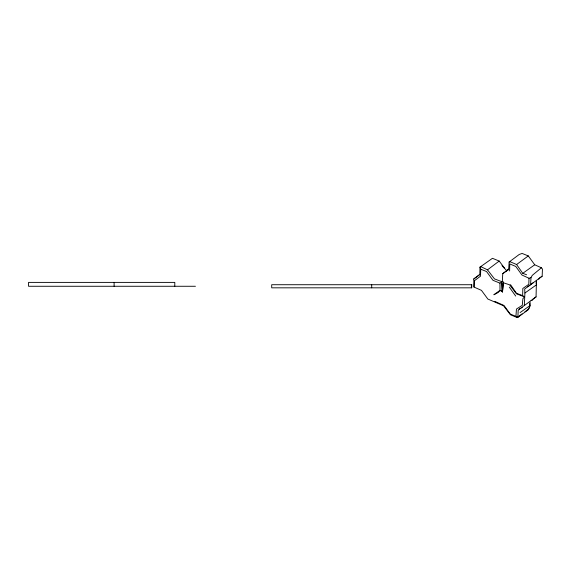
<?xml version="1.0" encoding="UTF-8"?>
<svg xmlns="http://www.w3.org/2000/svg" width="571" height="571" viewBox="0 0 571 571"><rect width="100%" height="100%" fill="white"/><g stroke="black" fill="none" stroke-linecap="round" stroke-linejoin="round"><path stroke-width="0.86" d="M530.095 302.102L529.781 306.748L528.482 309.589L517.897 317.298L517.162 317.562L510.46 314.749L503.501 305.763L487.841 299.033L481.453 290.361L473.98 287.063L473.744 278.991L479.968 274.38M524.306 305.549L536.062 296.899L536.44 280.375L536.112 283.266L536.69 284.665L524.927 292.994L524.306 305.549L521.316 307.705M509.618 271.004L509.775 263.93L515.777 266.443L521.98 275.044L528.996 278.263L531.001 277.613L532.272 275.35L541.394 267.792L542.45 269.098L542.157 276.221L527.675 286.806M520.388 308.126L518.168 310.396L517.897 317.298L515.948 316.391L516.441 309.061L522.287 305.299L522.9 298.712L524.506 296.863L522.629 295.607L522.836 288.455L528.817 284.294L528.996 278.263M507.398 270.583L505.835 269.919L499.204 261.047L492.452 258.306L479.975 267.135L480.739 269.184L480.504 276.178L474.522 280.654L473.98 287.063M499.989 290.346L502.48 291.938L502.023 290.825L499.989 290.346L493.858 294.757L498.29 292.452L499.989 290.346L499.946 283.13L502.323 281.524L502.758 273.645L508.69 269.248L509.125 262.018L519.239 254.459L522.122 253.438L528.282 255.915L534.727 264.78L541.394 267.792M530.587 284.679L531.001 277.613M473.744 278.991L479.811 274.48L479.975 267.135L481.367 266.893L487.506 269.847L494.486 278.905L501.809 281.66L502.48 291.938L503.358 282.766L509.525 284.779L516.512 293.844L524.506 296.863M529.817 303.522C530.773 307.205 527.854 310.096 524.899 311.752M502.48 291.938L503.358 282.766M538.767 279.269L539.424 278.113L542.157 276.221M487.506 269.847L499.204 261.047M517.162 317.562L522.087 313.864M502.758 273.645L508.24 269.583M509.125 262.018L509.974 261.682L516.605 264.523L528.282 255.915M533.671 282.409L524.67 289.012L524.927 292.994M516.605 264.523L522.765 273.323L534.727 264.78M520.081 312.58L529.917 305.649M536.062 296.899L533.243 298.869L532.436 300.146L531.066 300.496M518.96 309.189L522.322 307.512M502.323 281.524L503.222 281.375M195.439 286.271L28.55 286.271L28.55 282.395L174.797 282.395L174.797 286.271M522.765 273.323L526.605 274.758M522.629 295.607L516.448 293.266L510.503 284.629M499.946 283.13L492.959 280.304L486.549 271.539L480.739 269.184M515.948 316.391L510.274 314.064L504.007 305.485L494.829 301.395M509.282 287.113L515.692 296.056M528.418 309.104L528.482 309.589M501.809 281.66L502.023 290.825M471.389 284.722L471.389 287.827M371.707 284.722L371.707 287.827M114.107 282.395L114.107 286.271M508.69 269.248L505.927 271.475L508.69 269.248M471.753 284.722L271.703 284.722L271.703 287.827L471.753 287.827L471.753 284.722M503.194 266.793L502.059 265.586L504.343 268.12L503.194 266.793"/></g></svg>
